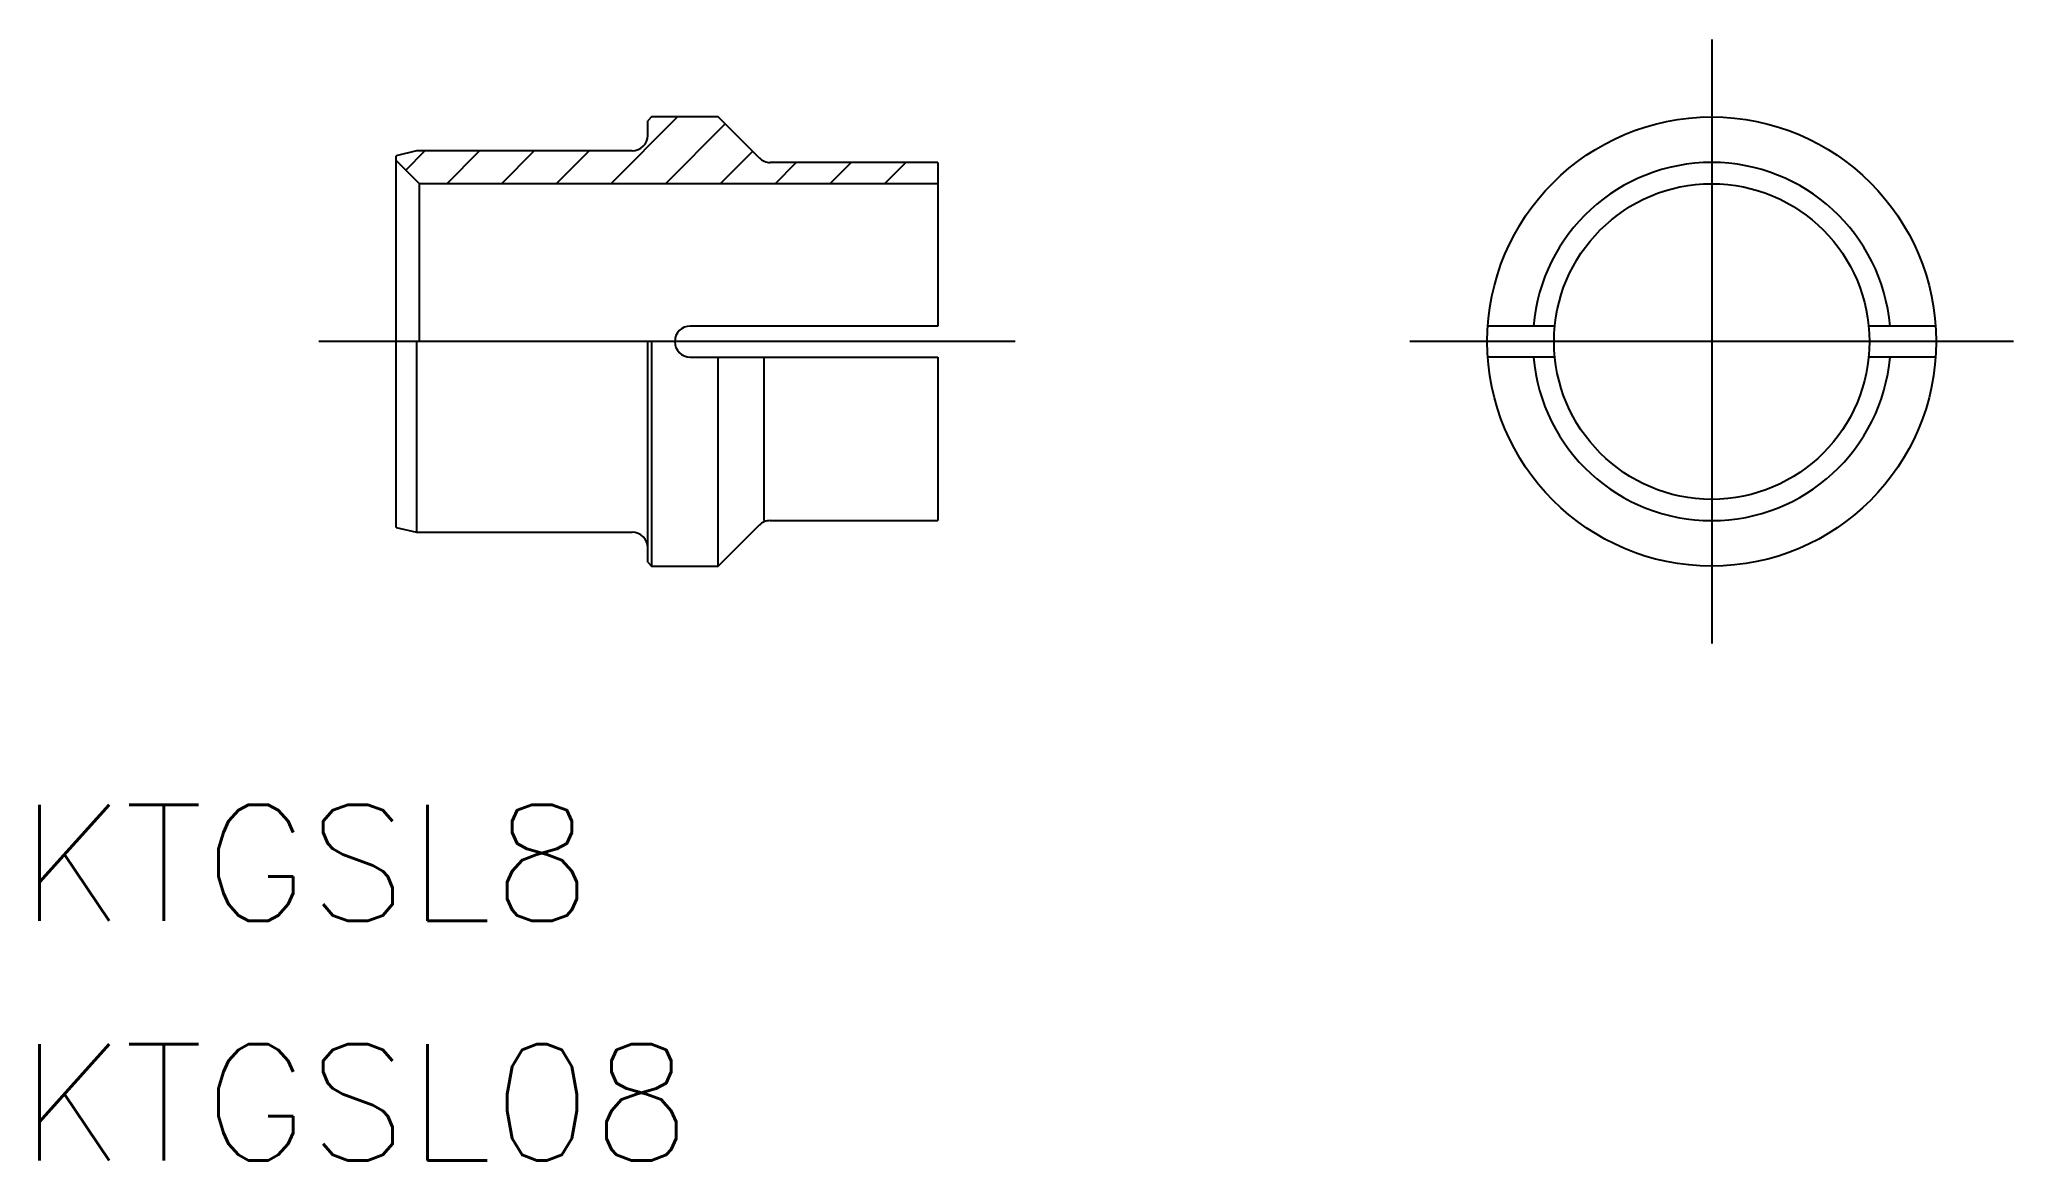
# Model space of a CAD drawing. Extents: x -43.2 to 7.8, y -21.1 to 7.8.
import ezdxf

# ---------------------------------------------------------------- set-up
doc = ezdxf.new("R2010")
doc.units = 0
doc.linetypes.add('CENTER', pattern=[50.8, 31.75, -6.35, 6.35, -6.35])
doc.layers.get('0').update_dxf_attribs({"linetype": 'CONTINUOUS'})
doc.layers.add('CENTER', color=1, linetype='CENTER')
doc.styles.get("Standard").update_dxf_attribs({"font": 'txt.shx', "height": 3, "bigfont": 'bigfont.shx'})

msp = doc.modelspace()

# ---------------------------------------------------------------- linework, layer by layer
at = {"color": 3, "linetype": 'CONTINUOUS'}
for p, q in [((-28.452, 4.075), (-26.727, 5.8)), ((-27.038, 4.075), (-25.494, 5.619)), ((-33.754, 4.429), (-33.259, 4.925)), ((-32.695, 4.075), (-31.845, 4.925)), ((-31.28, 4.075), (-30.43, 4.925)), ((-29.866, 4.075), (-29.016, 4.925)), ((-25.623, 4.075), (-24.787, 4.912)), ((-24.209, 4.075), (-23.659, 4.625)), ((-22.795, 4.075), (-22.245, 4.625)), ((-21.381, 4.075), (-20.831, 4.625))]:
    msp.add_line(p, q, dxfattribs=at)
at = {"color": 7, "linetype": 'CONTINUOUS'}
for p, q in [((-27.4, 5.8), (-27.5, 5.7)), ((-27.5, 5.325), (-27.5, 5.7)), ((-25.675, 5.8), (-27.4, 5.8)), ((-24.617, 4.742), (-25.675, 5.8)), ((-33.479, 4.925), (-34, 4.8)), ((-34, -4.8), (-34, 4.8)), ((-34, 4.675), (-33.4, 4.075)), ((-27.9, 4.925), (-33.479, 4.925)), ((-20, 4.625), (-24.334, 4.625)), ((-20, 4.625), (-20, 0.4)), ((-20, 4.075), (-33.4, 4.075)), ((-33.4, 0), (-33.4, 4.075)), ((-33.479, 0), (-33.479, -4.925)), ((-27.5, -5.7), (-27.5, 0)), ((-27.4, 0), (-27.4, -5.8)), ((-20, 0.4), (-26.4, 0.4)), ((-4.055, 0.4), (-5.786, 0.4)), ((5.786, 0.4), (4.055, 0.4)), ((-26.4, -0.4), (-20, -0.4)), ((-25.675, -5.8), (-25.675, -0.4)), ((-24.5, -0.4), (-24.5, -4.625)), ((-20, -0.4), (-20, -4.625)), ((-4.055, -0.4), (-5.786, -0.4)), ((5.786, -0.4), (4.055, -0.4)), ((-34, -4.8), (-33.479, -4.925)), ((-33.479, -4.925), (-27.9, -4.925)), ((-25.675, -5.8), (-24.617, -4.742)), ((-24.334, -4.625), (-20, -4.625)), ((-27.5, -5.7), (-27.4, -5.8)), ((-27.4, -5.8), (-25.675, -5.8))]:
    msp.add_line(p, q, dxfattribs=at)
for radius in [5.8, 4.075]:
    msp.add_circle((0, 0), radius, dxfattribs=at)
for centre, radius, start, end in [((-27.9, 5.325), 0.4, 270, 0), ((-24.334, 5.025), 0.4, 225, 270), ((0, 0), 4.625, 4.9615, 175.0385), ((-26.4, 0), 0.4, 90, 270), ((0, 0), 4.625, 184.9615, 355.0385), ((-27.9, -5.325), 0.4, 0, 90), ((-24.334, -5.025), 0.4, 90, 135)]:
    msp.add_arc(centre, radius, start, end, dxfattribs=at)
at = {"layer": 'CENTER', "color": 1, "linetype": 'CENTER'}
for p, q in [((0, 7.8), (0, -7.8)), ((-18, 0), (-36, 0)), ((7.8, 0), (-7.8, 0))]:
    msp.add_line(p, q, dxfattribs=at)

# ---------------------------------------------------------------- texts
at = {"color": 7, "linetype": 'CONTINUOUS'}
for s, p in [('KTGSL8', (-43.734, -14.961)), ('KTGSL08', (-43.734, -21.149))]:
    msp.add_text(s, height=3, dxfattribs=at).set_placement(p)

doc.saveas('drawing.dxf')
